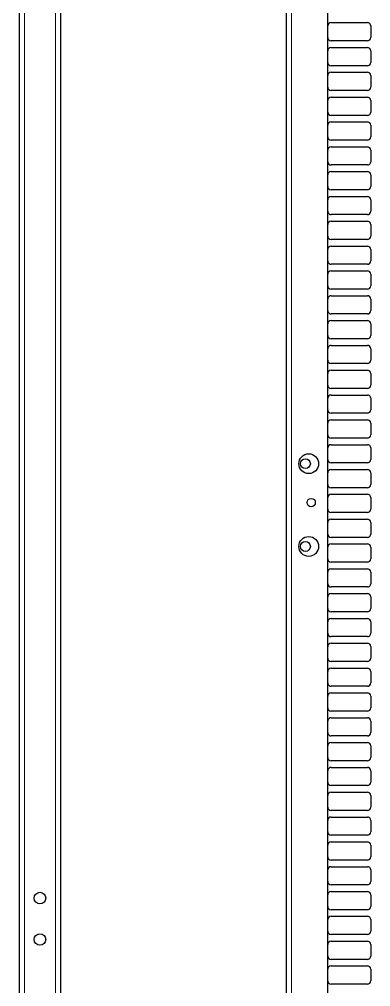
# Model space of a CAD drawing. Header units: millimetres. Extents: x -1039 to 1236, y -456 to 1988.
# Drawn here: x 124 to 336, y 808 to 1392 of the extents above; entities that cross this region are included whole.
import ezdxf

# ---------------------------------------------------------------- set-up
doc = ezdxf.new("R2010")
doc.units = ezdxf.units.MM

msp = doc.modelspace()

# ---------------------------------------------------------------- linework, layer by layer
at = {"color": 8, "linetype": 'Continuous', "lineweight": 18}
for p, q in [((126.7, 1840.06), (126.7, -219.31)), ((145.5, -234.46), (145.5, 1840.06)), ((288.33, -242.94), (288.33, 1810.86))]:
    msp.add_line(p, q, dxfattribs=at)
at = {"color": 7, "linetype": 'Continuous', "lineweight": 25}
for p, q in [((148.6, 1840.06), (148.6, -231.56)), ((285.23, -242.94), (285.23, 1840.06)), ((123.6, 1810.86), (123.6, -223.94)), ((310.23, -242.94), (310.23, 1810.86)), ((312.23, 1390.06), (334.23, 1390.06)), ((336.23, 1388.06), (336.23, 1381.06)), ((334.23, 1379.06), (312.23, 1379.06)), ((312.23, 1375.06), (334.23, 1375.06)), ((336.23, 1373.06), (336.23, 1366.06)), ((334.23, 1364.06), (312.23, 1364.06)), ((312.23, 1360.06), (334.23, 1360.06)), ((336.23, 1358.06), (336.23, 1351.06)), ((334.23, 1349.06), (312.23, 1349.06)), ((312.23, 1345.06), (334.23, 1345.06)), ((336.23, 1343.06), (336.23, 1336.06)), ((334.23, 1334.06), (312.23, 1334.06)), ((312.23, 1330.06), (334.23, 1330.06)), ((336.23, 1328.06), (336.23, 1321.06)), ((334.23, 1319.06), (312.23, 1319.06)), ((312.23, 1315.06), (334.23, 1315.06)), ((336.23, 1313.06), (336.23, 1306.06)), ((334.23, 1304.06), (312.23, 1304.06)), ((312.23, 1300.06), (334.23, 1300.06)), ((336.23, 1298.06), (336.23, 1291.06)), ((334.23, 1289.06), (312.23, 1289.06)), ((312.23, 1285.06), (334.23, 1285.06)), ((336.23, 1283.06), (336.23, 1276.06)), ((334.23, 1274.06), (312.23, 1274.06)), ((312.23, 1270.06), (334.23, 1270.06)), ((336.23, 1268.06), (336.23, 1261.06)), ((334.23, 1259.06), (312.23, 1259.06)), ((312.23, 1255.06), (334.23, 1255.06)), ((336.23, 1253.06), (336.23, 1246.06)), ((334.23, 1244.06), (312.23, 1244.06)), ((312.23, 1240.06), (334.23, 1240.06)), ((336.23, 1238.06), (336.23, 1231.06)), ((334.23, 1229.06), (312.23, 1229.06)), ((312.23, 1225.06), (334.23, 1225.06)), ((336.23, 1223.06), (336.23, 1216.06)), ((334.23, 1214.06), (312.23, 1214.06)), ((312.23, 1210.06), (334.23, 1210.06)), ((336.23, 1208.06), (336.23, 1201.06)), ((334.23, 1199.06), (312.23, 1199.06)), ((312.23, 1195.06), (334.23, 1195.06)), ((336.23, 1193.06), (336.23, 1186.06)), ((334.23, 1184.06), (312.23, 1184.06)), ((312.23, 1180.06), (334.23, 1180.06)), ((336.23, 1178.06), (336.23, 1171.06)), ((334.23, 1169.06), (312.23, 1169.06)), ((312.23, 1165.06), (334.23, 1165.06)), ((336.23, 1163.06), (336.23, 1156.06)), ((334.23, 1154.06), (312.23, 1154.06)), ((312.23, 1150.06), (334.23, 1150.06)), ((336.23, 1148.06), (336.23, 1141.06)), ((334.23, 1139.06), (312.23, 1139.06)), ((312.23, 1135.06), (334.23, 1135.06)), ((336.23, 1133.06), (336.23, 1126.06)), ((334.23, 1124.06), (312.23, 1124.06)), ((312.23, 1120.06), (334.23, 1120.06)), ((336.23, 1118.06), (336.23, 1111.06)), ((334.23, 1109.06), (312.23, 1109.06)), ((312.23, 1105.06), (334.23, 1105.06)), ((336.23, 1103.06), (336.23, 1096.06)), ((334.23, 1094.06), (312.23, 1094.06)), ((312.23, 1090.06), (334.23, 1090.06)), ((336.23, 1088.06), (336.23, 1081.06)), ((334.23, 1079.06), (312.23, 1079.06)), ((312.23, 1075.06), (334.23, 1075.06)), ((336.23, 1073.06), (336.23, 1066.06)), ((334.23, 1064.06), (312.23, 1064.06)), ((312.23, 1060.06), (334.23, 1060.06)), ((336.23, 1058.06), (336.23, 1051.06)), ((334.23, 1049.06), (312.23, 1049.06)), ((312.23, 1045.06), (334.23, 1045.06)), ((336.23, 1043.06), (336.23, 1036.06)), ((334.23, 1034.06), (312.23, 1034.06)), ((312.23, 1030.06), (334.23, 1030.06)), ((336.23, 1028.06), (336.23, 1021.06)), ((334.23, 1019.06), (312.23, 1019.06)), ((312.23, 1015.06), (334.23, 1015.06)), ((336.23, 1013.06), (336.23, 1006.06)), ((334.23, 1004.06), (312.23, 1004.06)), ((312.23, 1000.06), (334.23, 1000.06)), ((336.23, 998.06), (336.23, 991.06)), ((334.23, 989.06), (312.23, 989.06)), ((312.23, 985.06), (334.23, 985.06)), ((336.23, 983.06), (336.23, 976.06)), ((334.23, 974.06), (312.23, 974.06)), ((312.23, 970.06), (334.23, 970.06)), ((336.23, 968.06), (336.23, 961.06)), ((334.23, 959.06), (312.23, 959.06)), ((312.23, 955.06), (334.23, 955.06)), ((336.23, 953.06), (336.23, 946.06)), ((334.23, 944.06), (312.23, 944.06)), ((312.23, 940.06), (334.23, 940.06)), ((336.23, 938.06), (336.23, 931.06)), ((334.23, 929.06), (312.23, 929.06)), ((312.23, 925.06), (334.23, 925.06)), ((336.23, 923.06), (336.23, 916.06)), ((334.23, 914.06), (312.23, 914.06)), ((312.23, 910.06), (334.23, 910.06)), ((336.23, 908.06), (336.23, 901.06)), ((334.23, 899.06), (312.23, 899.06)), ((312.23, 895.06), (334.23, 895.06)), ((336.23, 893.06), (336.23, 886.06)), ((334.23, 884.06), (312.23, 884.06)), ((312.23, 880.06), (334.23, 880.06)), ((336.23, 878.06), (336.23, 871.06)), ((334.23, 869.06), (312.23, 869.06)), ((312.23, 865.06), (334.23, 865.06)), ((336.23, 863.06), (336.23, 856.06)), ((334.23, 854.06), (312.23, 854.06)), ((312.23, 850.06), (334.23, 850.06)), ((336.23, 848.06), (336.23, 841.06)), ((334.23, 839.06), (312.23, 839.06)), ((312.23, 835.06), (334.23, 835.06)), ((336.23, 833.06), (336.23, 826.06)), ((334.23, 824.06), (312.23, 824.06)), ((312.23, 820.06), (334.23, 820.06)), ((336.23, 818.06), (336.23, 811.06)), ((334.23, 809.06), (312.23, 809.06))]:
    msp.add_line(p, q, dxfattribs=at)
for centre, radius in [((298.73, 1123.56), 6), ((296.73, 1123.56), 3), ((300.23, 1100.06), 2.5), ((298.73, 1073.56), 6), ((296.73, 1073.56), 3), ((136.1, 861.06), 3.5), ((136.1, 836.06), 3.5)]:
    msp.add_circle(centre, radius, dxfattribs=at)
for centre, start, end in [((312.23, 1388.06), 90, 180), ((334.23, 1388.06), 0, 90), ((312.23, 1381.06), 180, 270), ((334.23, 1381.06), 270, 0), ((312.23, 1373.06), 90, 180), ((334.23, 1373.06), 0, 90), ((312.23, 1366.06), 180, 270), ((334.23, 1366.06), 270, 0), ((312.23, 1358.06), 90, 180), ((334.23, 1358.06), 0, 90), ((312.23, 1351.06), 180, 270), ((334.23, 1351.06), 270, 0), ((312.23, 1343.06), 90, 180), ((334.23, 1343.06), 0, 90), ((312.23, 1336.06), 180, 270), ((334.23, 1336.06), 270, 0), ((312.23, 1328.06), 90, 180), ((334.23, 1328.06), 0, 90), ((312.23, 1321.06), 180, 270), ((334.23, 1321.06), 270, 0), ((312.23, 1313.06), 90, 180), ((334.23, 1313.06), 0, 90), ((312.23, 1306.06), 180, 270), ((334.23, 1306.06), 270, 0), ((312.23, 1298.06), 90, 180), ((334.23, 1298.06), 0, 90), ((312.23, 1291.06), 180, 270), ((334.23, 1291.06), 270, 0), ((312.23, 1283.06), 90, 180), ((334.23, 1283.06), 0, 90), ((312.23, 1276.06), 180, 270), ((334.23, 1276.06), 270, 0), ((312.23, 1268.06), 90, 180), ((334.23, 1268.06), 0, 90), ((312.23, 1261.06), 180, 270), ((334.23, 1261.06), 270, 0), ((312.23, 1253.06), 90, 180), ((334.23, 1253.06), 0, 90), ((312.23, 1246.06), 180, 270), ((334.23, 1246.06), 270, 0), ((312.23, 1238.06), 90, 180), ((334.23, 1238.06), 0, 90), ((312.23, 1231.06), 180, 270), ((334.23, 1231.06), 270, 0), ((312.23, 1223.06), 90, 180), ((334.23, 1223.06), 0, 90), ((312.23, 1216.06), 180, 270), ((334.23, 1216.06), 270, 0), ((312.23, 1208.06), 90, 180), ((334.23, 1208.06), 0, 90), ((312.23, 1201.06), 180, 270), ((334.23, 1201.06), 270, 0), ((312.23, 1193.06), 90, 180), ((334.23, 1193.06), 0, 90), ((312.23, 1186.06), 180, 270), ((334.23, 1186.06), 270, 0), ((312.23, 1178.06), 90, 180), ((334.23, 1178.06), 0, 90), ((312.23, 1171.06), 180, 270), ((334.23, 1171.06), 270, 0), ((312.23, 1163.06), 90, 180), ((334.23, 1163.06), 0, 90), ((312.23, 1156.06), 180, 270), ((334.23, 1156.06), 270, 0), ((312.23, 1148.06), 90, 180), ((334.23, 1148.06), 0, 90), ((312.23, 1141.06), 180, 270), ((334.23, 1141.06), 270, 0), ((312.23, 1133.06), 90, 180), ((334.23, 1133.06), 0, 90), ((312.23, 1126.06), 180, 270), ((334.23, 1126.06), 270, 0), ((312.23, 1118.06), 90, 180), ((334.23, 1118.06), 0, 90), ((312.23, 1111.06), 180, 270), ((334.23, 1111.06), 270, 0), ((312.23, 1103.06), 90, 180), ((334.23, 1103.06), 0, 90), ((312.23, 1096.06), 180, 270), ((334.23, 1096.06), 270, 0), ((312.23, 1088.06), 90, 180), ((334.23, 1088.06), 0, 90), ((312.23, 1081.06), 180, 270), ((334.23, 1081.06), 270, 0), ((312.23, 1073.06), 90, 180), ((334.23, 1073.06), 0, 90), ((312.23, 1066.06), 180, 270), ((334.23, 1066.06), 270, 0), ((312.23, 1058.06), 90, 180), ((334.23, 1058.06), 0, 90), ((312.23, 1051.06), 180, 270), ((334.23, 1051.06), 270, 0), ((312.23, 1043.06), 90, 180), ((334.23, 1043.06), 0, 90), ((312.23, 1036.06), 180, 270), ((334.23, 1036.06), 270, 0), ((312.23, 1028.06), 90, 180), ((334.23, 1028.06), 0, 90), ((312.23, 1021.06), 180, 270), ((334.23, 1021.06), 270, 0), ((312.23, 1013.06), 90, 180), ((334.23, 1013.06), 0, 90), ((312.23, 1006.06), 180, 270), ((334.23, 1006.06), 270, 0), ((312.23, 998.06), 90, 180), ((334.23, 998.06), 0, 90), ((312.23, 991.06), 180, 270), ((334.23, 991.06), 270, 0), ((312.23, 983.06), 90, 180), ((334.23, 983.06), 0, 90), ((312.23, 976.06), 180, 270), ((334.23, 976.06), 270, 0), ((312.23, 968.06), 90, 180), ((334.23, 968.06), 0, 90), ((312.23, 961.06), 180, 270), ((334.23, 961.06), 270, 0), ((312.23, 953.06), 90, 180), ((334.23, 953.06), 0, 90), ((312.23, 946.06), 180, 270), ((334.23, 946.06), 270, 0), ((312.23, 938.06), 90, 180), ((334.23, 938.06), 0, 90), ((312.23, 931.06), 180, 270), ((334.23, 931.06), 270, 0), ((312.23, 923.06), 90, 180), ((334.23, 923.06), 0, 90), ((312.23, 916.06), 180, 270), ((334.23, 916.06), 270, 0), ((312.23, 908.06), 90, 180), ((334.23, 908.06), 0, 90), ((312.23, 901.06), 180, 270), ((334.23, 901.06), 270, 0), ((312.23, 893.06), 90, 180), ((334.23, 893.06), 0, 90), ((312.23, 886.06), 180, 270), ((334.23, 886.06), 270, 0), ((312.23, 878.06), 90, 180), ((334.23, 878.06), 0, 90), ((312.23, 871.06), 180, 270), ((334.23, 871.06), 270, 0), ((312.23, 863.06), 90, 180), ((334.23, 863.06), 0, 90), ((312.23, 856.06), 180, 270), ((334.23, 856.06), 270, 0), ((312.23, 848.06), 90, 180), ((334.23, 848.06), 0, 90), ((312.23, 841.06), 180, 270), ((334.23, 841.06), 270, 0), ((312.23, 833.06), 90, 180), ((334.23, 833.06), 0, 90), ((312.23, 826.06), 180, 270), ((334.23, 826.06), 270, 0), ((312.23, 818.06), 90, 180), ((334.23, 818.06), 0, 90), ((312.23, 811.06), 180, 270), ((334.23, 811.06), 270, 0)]:
    msp.add_arc(centre, 2, start, end, dxfattribs=at)

doc.saveas('drawing.dxf')
